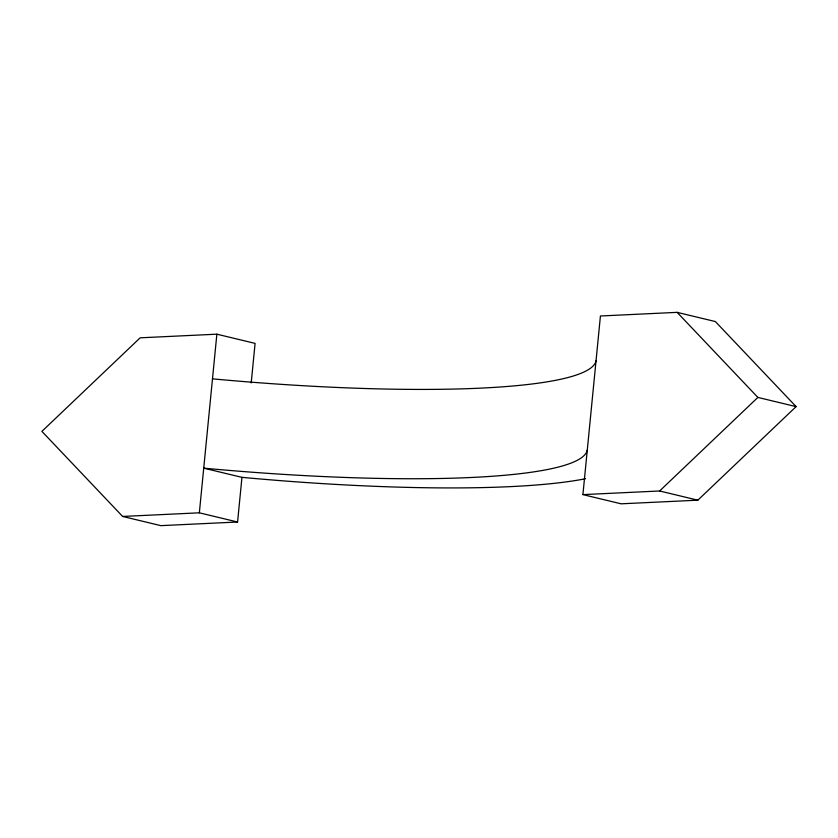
<?xml version="1.0" encoding="UTF-8"?>
<svg xmlns="http://www.w3.org/2000/svg" width="838" height="838" viewBox="0 0 838 838"><rect width="100%" height="100%" fill="white"/><g stroke="black" fill="none" stroke-linecap="round" stroke-linejoin="round"><path stroke-width="1.26" d="M216.864 334.184L140.156 337.819L41.9 431.381L122.641 516.449L199.35 512.814L216.864 334.184L255.087 343.381L251.211 382.935M122.641 516.449L160.865 525.646L237.573 522.011L241.952 477.346L203.728 468.159A394.415 56.251 5.6 0 0 587.291 449.964M582.913 494.619L600.427 315.989L677.135 312.354L715.359 321.551L796.1 406.619L697.845 500.181L621.136 503.816L582.913 494.619L659.621 490.984L697.845 500.181M659.621 490.984L757.877 397.422L796.1 406.619M199.35 512.814L237.573 522.011M677.135 312.354L757.877 397.422M596.048 360.654A394.415 56.251 5.6 0 1 212.485 378.839M585.542 478.728A394.415 56.251 5.6 0 1 241.952 477.346"/></g></svg>
